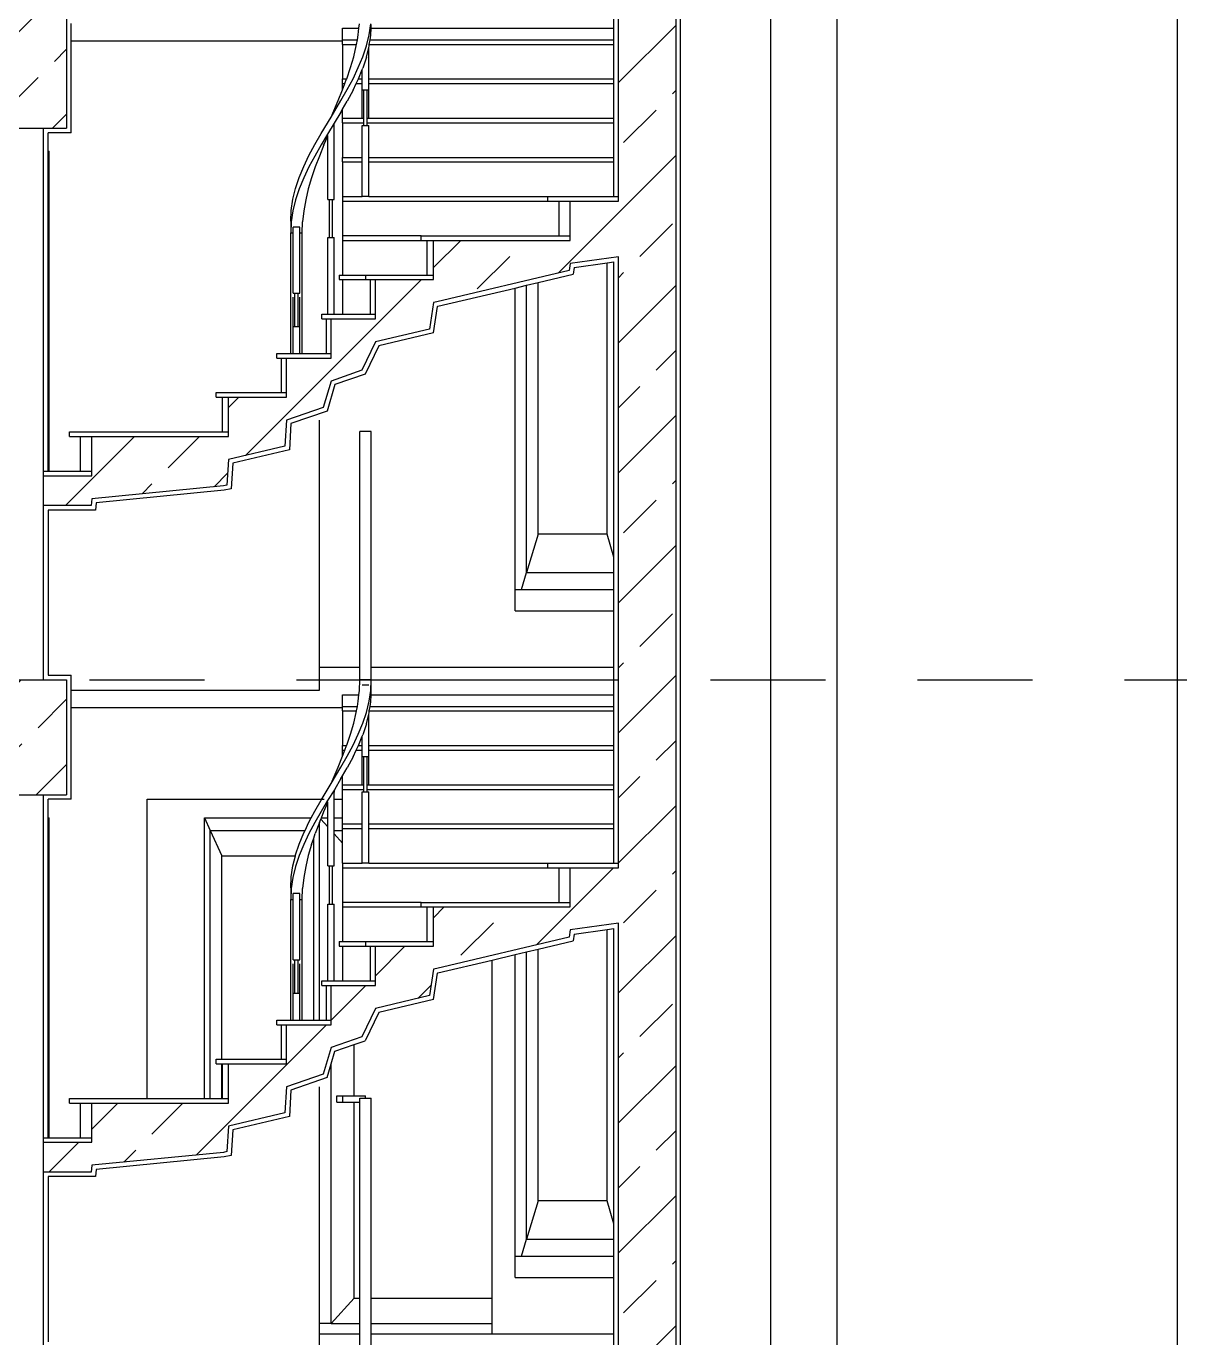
# Model space of a CAD drawing. Header units: metres. Extents: x -220 to 294, y -29 to 18.
# Drawn here: x -193.831 to -192.577, y 0.609 to 2.036 of the extents above; entities that cross this region are included whole.
import ezdxf

# ---------------------------------------------------------------- set-up
doc = ezdxf.new("R2010")
doc.units = ezdxf.units.M
doc.header["$MEASUREMENT"] = 0
doc.linetypes.add('DASHED4', pattern=[0.1875, 0.125, -0.0625])
for name, color, linetype in [('Cizgi', 7, 'Continuous'), ('Olculendirme', 7, 'Continuous'), ('Tarama', 7, 'Continuous')]:
    doc.layers.add(name, color=color, linetype=linetype)

msp = doc.modelspace()

# ---------------------------------------------------------------- hatches: boundary and pattern name
at = {"layer": 'Tarama', "linetype": 'Continuous', "lineweight": -3}
h = msp.add_hatch(dxfattribs=at)
h.set_pattern_fill('ANSI33', color=58, scale=0.4, style=0)
h.paths.add_polyline_path([(-193.787, 1.925), (-193.8495, 1.925), (-193.8495, 2.05), (-193.787, 2.05)])
h = msp.add_hatch(dxfattribs=at)
h.set_pattern_fill('ANSI33', color=58, scale=0.4, style=0)
h.paths.add_polyline_path([(-193.1245, 1.325), (-193.187, 1.325), (-193.187, 2.05), (-193.1245, 2.05)])
h = msp.add_hatch(dxfattribs=at)
h.set_pattern_fill('ANSI33', color=58, scale=0.4, style=0)
h.paths.add_polyline_path([(-193.187, 1.7852), (-193.2396, 1.7779), (-193.2408, 1.7702), (-193.3845, 1.736), (-193.3882, 1.7352), (-193.3925, 1.7065), (-193.4512, 1.6926), (-193.4661, 1.6616), (-193.4995, 1.6499), (-193.508, 1.6212), (-193.5479, 1.6073), (-193.5496, 1.5792), (-193.6109, 1.5646), (-193.6127, 1.5368), (-193.6165, 1.536), (-193.7595, 1.522), (-193.7602, 1.5146), (-193.812, 1.5146), (-193.812, 1.547), (-193.7595, 1.547), (-193.7595, 1.5896), (-193.6109, 1.5896), (-193.6109, 1.6323), (-193.5479, 1.6323), (-193.5479, 1.6749), (-193.4995, 1.6749), (-193.4995, 1.7176), (-193.4512, 1.7176), (-193.4512, 1.7602), (-193.3882, 1.7602), (-193.3882, 1.8029), (-193.2396, 1.8029), (-193.2396, 1.8455), (-193.187, 1.8455)])
h = msp.add_hatch(dxfattribs=at)
h.set_pattern_fill('ANSI33', color=58, scale=0.4, style=0)
h.paths.add_polyline_path([(-193.787, 1.2), (-193.8495, 1.2), (-193.8495, 1.325), (-193.787, 1.325)])
h = msp.add_hatch(dxfattribs=at)
h.set_pattern_fill('ANSI33', color=58, scale=0.4, style=0)
h.paths.add_polyline_path([(-193.1245, 0.6), (-193.187, 0.6), (-193.187, 1.325), (-193.1245, 1.325)])
h = msp.add_hatch(dxfattribs=at)
h.set_pattern_fill('ANSI33', color=58, scale=0.4, style=0)
h.paths.add_polyline_path([(-193.187, 1.0602), (-193.2396, 1.0529), (-193.2408, 1.0452), (-193.3845, 1.011), (-193.3882, 1.0102), (-193.3925, 0.9815), (-193.4512, 0.9676), (-193.4661, 0.9366), (-193.4995, 0.9249), (-193.508, 0.8962), (-193.5479, 0.8823), (-193.5496, 0.8542), (-193.6109, 0.8396), (-193.6127, 0.8118), (-193.6165, 0.811), (-193.7595, 0.797), (-193.7602, 0.7896), (-193.812, 0.7896), (-193.812, 0.822), (-193.7595, 0.822), (-193.7595, 0.8646), (-193.6109, 0.8646), (-193.6109, 0.9073), (-193.5479, 0.9073), (-193.5479, 0.9499), (-193.4995, 0.9499), (-193.4995, 0.9926), (-193.4512, 0.9926), (-193.4512, 1.0352), (-193.3882, 1.0352), (-193.3882, 1.0779), (-193.2396, 1.0779), (-193.2396, 1.1205), (-193.187, 1.1205)])

# ---------------------------------------------------------------- linework, layer by layer
at = {"layer": 'Cizgi', "color": 7, "linetype": 'Continuous', "lineweight": -3}
for points in [[(-193.787, 2.05), (-193.787, 1.925)], [(-193.187, 1.8505), (-193.187, 2.05)], [(-193.1245, -0.2652), (-193.1245, 2.05)], [(-193.8495, 1.925), (-193.812, 1.925)], [(-193.812, 1.925), (-193.787, 1.925)], [(-193.2396, 1.8079), (-193.2396, 1.8455)], [(-193.2396, 1.8455), (-193.187, 1.8455)], [(-193.187, 1.8455), (-193.187, 1.8505)], [(-193.3882, 1.7652), (-193.3882, 1.8029)], [(-193.3882, 1.8029), (-193.2396, 1.8029)], [(-193.2396, 1.8029), (-193.2396, 1.8079)], [(-193.187, 1.7852), (-193.2396, 1.7779)], [(-193.187, 1.1255), (-193.187, 1.7852)], [(-193.2408, 1.7702), (-193.3845, 1.736)], [(-193.2396, 1.7779), (-193.2408, 1.7702)], [(-193.4512, 1.7226), (-193.4512, 1.7602)], [(-193.4512, 1.7602), (-193.3882, 1.7602)], [(-193.3882, 1.7602), (-193.3882, 1.7652)], [(-193.3882, 1.7352), (-193.3925, 1.7065)], [(-193.3845, 1.736), (-193.3882, 1.7352)], [(-193.4995, 1.6799), (-193.4995, 1.7176)], [(-193.4995, 1.7176), (-193.4512, 1.7176)], [(-193.4512, 1.7176), (-193.4512, 1.7226)], [(-193.3925, 1.7065), (-193.4512, 1.6926)], [(-193.4512, 1.6926), (-193.4661, 1.6616)], [(-193.5479, 1.6373), (-193.5479, 1.6749)], [(-193.5479, 1.6749), (-193.4995, 1.6749)], [(-193.4995, 1.6749), (-193.4995, 1.6799)], [(-193.4661, 1.6616), (-193.4995, 1.6499)], [(-193.4995, 1.6499), (-193.508, 1.6212)], [(-193.6109, 1.5946), (-193.6109, 1.6323)], [(-193.6109, 1.6323), (-193.5479, 1.6323)], [(-193.5479, 1.6323), (-193.5479, 1.6373)], [(-193.508, 1.6212), (-193.5479, 1.6073)], [(-193.5479, 1.6073), (-193.5496, 1.5792)], [(-193.7595, 1.552), (-193.7595, 1.5896)], [(-193.7595, 1.5896), (-193.6109, 1.5896)], [(-193.6109, 1.5896), (-193.6109, 1.5946)], [(-193.5496, 1.5792), (-193.6109, 1.5646)], [(-193.6109, 1.5646), (-193.6127, 1.5368)], [(-193.812, 1.5146), (-193.812, 1.547)], [(-193.812, 1.547), (-193.7595, 1.547)], [(-193.7595, 1.547), (-193.7595, 1.552)], [(-193.6165, 1.536), (-193.7595, 1.522)], [(-193.6127, 1.5368), (-193.6165, 1.536)], [(-193.7602, 1.5146), (-193.812, 1.5146)], [(-193.7595, 1.522), (-193.7602, 1.5146)], [(-193.8495, 1.325), (-193.812, 1.325)], [(-193.812, 1.325), (-193.787, 1.325)], [(-193.787, 1.325), (-193.787, 1.2)], [(-193.8495, 1.2), (-193.812, 1.2)], [(-193.812, 1.2), (-193.787, 1.2)], [(-193.2396, 1.0829), (-193.2396, 1.1205)], [(-193.2396, 1.1205), (-193.187, 1.1205)], [(-193.187, 1.1205), (-193.187, 1.1255)], [(-193.3882, 1.0402), (-193.3882, 1.0779)], [(-193.3882, 1.0779), (-193.2396, 1.0779)], [(-193.2396, 1.0779), (-193.2396, 1.0829)], [(-193.187, 1.0602), (-193.2396, 1.0529)], [(-193.187, 0.4005), (-193.187, 1.0602)], [(-193.2408, 1.0452), (-193.3845, 1.011)], [(-193.2396, 1.0529), (-193.2408, 1.0452)], [(-193.4512, 0.9976), (-193.4512, 1.0352)], [(-193.4512, 1.0352), (-193.3882, 1.0352)], [(-193.3882, 1.0352), (-193.3882, 1.0402)], [(-193.3882, 1.0102), (-193.3925, 0.9815)], [(-193.3845, 1.011), (-193.3882, 1.0102)], [(-193.4995, 0.9549), (-193.4995, 0.9926)], [(-193.4995, 0.9926), (-193.4512, 0.9926)], [(-193.4512, 0.9926), (-193.4512, 0.9976)], [(-193.3925, 0.9815), (-193.4512, 0.9676)], [(-193.4512, 0.9676), (-193.4661, 0.9366)], [(-193.5479, 0.9123), (-193.5479, 0.9499)], [(-193.5479, 0.9499), (-193.4995, 0.9499)], [(-193.4995, 0.9499), (-193.4995, 0.9549)], [(-193.4661, 0.9366), (-193.4995, 0.9249)], [(-193.4995, 0.9249), (-193.508, 0.8962)], [(-193.6109, 0.8696), (-193.6109, 0.9073)], [(-193.6109, 0.9073), (-193.5479, 0.9073)], [(-193.5479, 0.9073), (-193.5479, 0.9123)], [(-193.508, 0.8962), (-193.5479, 0.8823)], [(-193.5479, 0.8823), (-193.5496, 0.8542)], [(-193.7595, 0.827), (-193.7595, 0.8646)], [(-193.7595, 0.8646), (-193.6109, 0.8646)], [(-193.6109, 0.8646), (-193.6109, 0.8696)], [(-193.5496, 0.8542), (-193.6109, 0.8396)], [(-193.6109, 0.8396), (-193.6127, 0.8118)], [(-193.812, 0.7896), (-193.812, 0.822)], [(-193.812, 0.822), (-193.7595, 0.822)], [(-193.7595, 0.822), (-193.7595, 0.827)], [(-193.6165, 0.811), (-193.7595, 0.797)], [(-193.6127, 0.8118), (-193.6165, 0.811)], [(-193.7602, 0.7896), (-193.812, 0.7896)], [(-193.7595, 0.797), (-193.7602, 0.7896)]]:
    msp.add_lwpolyline(points, dxfattribs=at)
at = {"layer": 'Cizgi', "color": 241, "linetype": 'Continuous', "lineweight": -3}
for points in [[(-193.192, 2.0338), (-193.192, 2.05)], [(-193.1195, 1.325), (-193.1195, 2.05)], [(-192.5795, 1.325), (-192.5795, 2.05)], [(-193.782, 2.02), (-193.782, 2.0387)], [(-193.192, 2.0211), (-193.192, 2.0338)], [(-193.782, 1.92), (-193.782, 2.02)], [(-193.192, 2.0161), (-193.192, 2.0211)], [(-193.192, 1.9785), (-193.192, 2.0161)], [(-193.192, 1.9735), (-193.192, 1.9785)], [(-193.192, 1.9358), (-193.192, 1.9735)], [(-193.192, 1.9308), (-193.192, 1.9358)], [(-193.192, 1.8932), (-193.192, 1.9308)], [(-193.782, 1.92), (-193.807, 1.92)], [(-193.807, 1.9), (-193.807, 1.92)], [(-193.807, 1.552), (-193.807, 1.9)], [(-193.192, 1.8882), (-193.192, 1.8932)], [(-193.192, 1.8505), (-193.192, 1.8882)], [(-193.2352, 1.7734), (-193.2364, 1.7661)], [(-193.2352, 1.7734), (-193.1995, 1.7784)], [(-193.1995, 1.7784), (-193.192, 1.7795)], [(-193.192, 1.4583), (-193.192, 1.7795)], [(-193.287, 1.7541), (-193.2745, 1.7571)], [(-193.2745, 1.7571), (-193.2364, 1.7661)], [(-193.3834, 1.7312), (-193.2995, 1.7511)], [(-193.2995, 1.7511), (-193.287, 1.7541)], [(-193.388, 1.7024), (-193.3838, 1.7311)], [(-193.3834, 1.7312), (-193.3838, 1.7311)], [(-193.388, 1.7024), (-193.4477, 1.6883)], [(-193.4477, 1.6883), (-193.4625, 1.6575)], [(-193.4625, 1.6575), (-193.4955, 1.6461)], [(-193.4955, 1.6461), (-193.5039, 1.6173)], [(-193.5039, 1.6173), (-193.5431, 1.6037)], [(-193.5431, 1.6037), (-193.5448, 1.5752)], [(-193.5448, 1.5752), (-193.6061, 1.5606)], [(-193.6061, 1.5606), (-193.608, 1.5327)], [(-193.6157, 1.5311), (-193.7549, 1.5174)], [(-193.608, 1.5327), (-193.6157, 1.5311)], [(-193.7549, 1.5174), (-193.7556, 1.5096)], [(-193.7556, 1.5096), (-193.807, 1.5096)], [(-193.807, 1.5096), (-193.807, 1.33)], [(-193.192, 1.4417), (-193.192, 1.4583)], [(-193.192, 1.4232), (-193.192, 1.4417)], [(-193.192, 1.4), (-193.192, 1.4232)], [(-193.192, 1.3387), (-193.192, 1.4)], [(-193.807, 1.33), (-193.782, 1.33)], [(-193.782, 1.3137), (-193.782, 1.33)], [(-193.192, 1.325), (-193.192, 1.3387)], [(-193.782, 1.295), (-193.782, 1.3137)], [(-193.192, 1.3087), (-193.192, 1.325)], [(-193.1195, 0.6), (-193.1195, 1.325)], [(-192.5795, 0.6), (-192.5795, 1.325)], [(-193.192, 1.2961), (-193.192, 1.3087)], [(-193.782, 1.195), (-193.782, 1.295)], [(-193.192, 1.2911), (-193.192, 1.2961)], [(-193.192, 1.2535), (-193.192, 1.2911)], [(-193.192, 1.2485), (-193.192, 1.2535)], [(-193.192, 1.2108), (-193.192, 1.2485)], [(-193.192, 1.2058), (-193.192, 1.2108)], [(-193.192, 1.1682), (-193.192, 1.2058)], [(-193.782, 1.195), (-193.807, 1.195)], [(-193.807, 1.175), (-193.807, 1.195)], [(-193.807, 0.827), (-193.807, 1.175)], [(-193.192, 1.1632), (-193.192, 1.1682)], [(-193.192, 1.1255), (-193.192, 1.1632)], [(-193.2352, 1.0484), (-193.2364, 1.0411)], [(-193.2352, 1.0484), (-193.1995, 1.0534)], [(-193.1995, 1.0534), (-193.192, 1.0545)], [(-193.192, 0.7333), (-193.192, 1.0545)], [(-193.2995, 1.0261), (-193.287, 1.0291)], [(-193.287, 1.0291), (-193.2745, 1.0321)], [(-193.2745, 1.0321), (-193.2364, 1.0411)], [(-193.3834, 1.0062), (-193.3245, 1.0202)], [(-193.3245, 1.0202), (-193.2995, 1.0261)], [(-193.388, 0.9774), (-193.3838, 1.0061)], [(-193.3834, 1.0062), (-193.3838, 1.0061)], [(-193.388, 0.9774), (-193.4477, 0.9633)], [(-193.4477, 0.9633), (-193.4625, 0.9325)], [(-193.4955, 0.9211), (-193.4745, 0.9284)], [(-193.4745, 0.9284), (-193.4625, 0.9325)], [(-193.4995, 0.9072), (-193.4955, 0.9211)], [(-193.5039, 0.8923), (-193.4995, 0.9072)], [(-193.5039, 0.8923), (-193.5431, 0.8787)], [(-193.5431, 0.8787), (-193.5448, 0.8502)], [(-193.5448, 0.8502), (-193.6061, 0.8356)], [(-193.6061, 0.8356), (-193.608, 0.8077)], [(-193.6157, 0.8061), (-193.7549, 0.7924)], [(-193.608, 0.8077), (-193.6157, 0.8061)], [(-193.7556, 0.7846), (-193.807, 0.7846)], [(-193.807, 0.7846), (-193.807, 0.605)], [(-193.7549, 0.7924), (-193.7556, 0.7846)], [(-193.192, 0.7167), (-193.192, 0.7333)], [(-193.192, 0.6982), (-193.192, 0.7167)], [(-193.192, 0.675), (-193.192, 0.6982)], [(-193.192, 0.6137), (-193.192, 0.675)], [(-193.192, 0.6), (-193.192, 0.6137)]]:
    msp.add_lwpolyline(points, dxfattribs=at)
at = {"layer": 'Cizgi', "color": 98, "linetype": 'Continuous', "lineweight": -3}
for points in [[(-193.487, 2.0338), (-193.4692, 2.0338)], [(-193.487, 2.0211), (-193.487, 2.0338)], [(-193.4709, 2.0211), (-193.47, 2.0266)], [(-193.47, 2.0266), (-193.4692, 2.0338)], [(-193.4692, 2.0338), (-193.4687, 2.0385)], [(-193.4611, 2.0146), (-193.4582, 2.0266)], [(-193.4582, 2.0266), (-193.4564, 2.0385)], [(-193.4571, 2.0211), (-193.4564, 2.026)], [(-193.4564, 2.026), (-193.456, 2.0338)], [(-193.456, 2.0338), (-193.4558, 2.0379)], [(-193.456, 2.0338), (-193.192, 2.0338)], [(-193.782, 2.02), (-193.487, 2.02)], [(-193.487, 2.0211), (-193.4709, 2.0211)], [(-193.487, 2.02), (-193.487, 2.0211)], [(-193.487, 2.0161), (-193.487, 2.02)], [(-193.487, 2.0161), (-193.487, 1.9785)], [(-193.487, 2.0161), (-193.4718, 2.0161)], [(-193.4749, 2.0027), (-193.4721, 2.0146)], [(-193.4721, 2.0146), (-193.4718, 2.0161)], [(-193.4718, 2.0161), (-193.4709, 2.0211)], [(-193.465, 2.0027), (-193.4611, 2.0146)], [(-193.4611, 2.0021), (-193.4585, 2.0127)], [(-193.4585, 2.0127), (-193.4582, 2.0141)], [(-193.4585, 1.9785), (-193.4585, 2.0127)], [(-193.4582, 2.0141), (-193.4579, 2.0161)], [(-193.4579, 2.0161), (-193.4571, 2.0211)], [(-193.4579, 2.0161), (-193.192, 2.0161)], [(-193.4571, 2.0211), (-193.192, 2.0211)], [(-193.4784, 1.9908), (-193.4749, 2.0027)], [(-193.4699, 1.9908), (-193.465, 2.0027)], [(-193.4611, 2.0021), (-193.465, 1.9902)], [(-193.4824, 1.9788), (-193.4784, 1.9908)], [(-193.4756, 1.9788), (-193.4699, 1.9908)], [(-193.4698, 1.9785), (-193.4656, 1.9888)], [(-193.4656, 1.9888), (-193.465, 1.9902)], [(-193.4656, 1.9785), (-193.4656, 1.9888)], [(-193.487, 1.9735), (-193.487, 1.9785)], [(-193.487, 1.9785), (-193.4826, 1.9785)], [(-193.487, 1.9668), (-193.487, 1.9735)], [(-193.487, 1.9735), (-193.4845, 1.9735)], [(-193.487, 1.9668), (-193.4845, 1.9735)], [(-193.4845, 1.9735), (-193.4826, 1.9785)], [(-193.4826, 1.9785), (-193.4824, 1.9788)], [(-193.482, 1.9669), (-193.4756, 1.9788)], [(-193.4756, 1.9663), (-193.4722, 1.9735)], [(-193.4722, 1.9735), (-193.4698, 1.9785)], [(-193.4722, 1.9735), (-193.4656, 1.9735)], [(-193.4698, 1.9785), (-193.4656, 1.9785)], [(-193.4656, 1.9735), (-193.4656, 1.9785)], [(-193.4656, 1.9667), (-193.4656, 1.9735)], [(-193.4585, 1.9785), (-193.192, 1.9785)], [(-193.4585, 1.9735), (-193.4585, 1.9785)], [(-193.4585, 1.9735), (-193.192, 1.9735)], [(-193.4585, 1.9667), (-193.4585, 1.9735)], [(-193.4995, 1.9371), (-193.4919, 1.955)], [(-193.4995, 1.9371), (-193.4888, 1.955)], [(-193.4919, 1.955), (-193.487, 1.9668)], [(-193.4888, 1.955), (-193.482, 1.9669)], [(-193.487, 1.9455), (-193.482, 1.9544)], [(-193.4756, 1.9663), (-193.482, 1.9544)], [(-193.4656, 1.9667), (-193.4638, 1.9667)], [(-193.4656, 1.9358), (-193.4656, 1.9667)], [(-193.4638, 1.9358), (-193.4638, 1.9667)], [(-193.4638, 1.9667), (-193.4603, 1.9667)], [(-193.4603, 1.9358), (-193.4603, 1.9667)], [(-193.4603, 1.9667), (-193.4585, 1.9667)], [(-193.4585, 1.9358), (-193.4585, 1.9667)], [(-193.4888, 1.9425), (-193.496, 1.9304)], [(-193.4888, 1.9425), (-193.487, 1.9455)], [(-193.487, 1.9358), (-193.487, 1.9455)], [(-193.5103, 1.9192), (-193.4995, 1.9371)], [(-193.496, 1.9304), (-193.5032, 1.9186)], [(-193.496, 1.8475), (-193.496, 1.9304)], [(-193.487, 1.9308), (-193.487, 1.9358)], [(-193.487, 1.9358), (-193.4656, 1.9358)], [(-193.487, 1.9308), (-193.487, 1.8932)], [(-193.487, 1.9308), (-193.4638, 1.9308)], [(-193.4656, 1.9358), (-193.4638, 1.9358)], [(-193.4656, 1.928), (-193.4638, 1.928)], [(-193.4656, 1.8932), (-193.4656, 1.928)], [(-193.4638, 1.9308), (-193.4638, 1.9358)], [(-193.4638, 1.928), (-193.4638, 1.9308)], [(-193.4638, 1.928), (-193.4603, 1.928)], [(-193.4603, 1.9358), (-193.4585, 1.9358)], [(-193.4603, 1.9308), (-193.4603, 1.9358)], [(-193.4603, 1.9308), (-193.192, 1.9308)], [(-193.4603, 1.928), (-193.4603, 1.9308)], [(-193.4603, 1.928), (-193.4585, 1.928)], [(-193.4585, 1.9358), (-193.192, 1.9358)], [(-193.4585, 1.8932), (-193.4585, 1.928)], [(-193.5171, 1.9072), (-193.5103, 1.9192)], [(-193.5032, 1.9186), (-193.5103, 1.9067)], [(-193.5072, 1.9067), (-193.5031, 1.9164)], [(-193.5031, 1.9164), (-193.5032, 1.9186)], [(-193.5031, 1.8475), (-193.5031, 1.9164)], [(-193.807, 1.9), (-193.8058, 1.9)], [(-193.8058, 1.552), (-193.8058, 1.9)], [(-193.5235, 1.8953), (-193.5171, 1.9072)], [(-193.5103, 1.9067), (-193.5171, 1.8947)], [(-193.5072, 1.9067), (-193.5121, 1.8947)], [(-193.5341, 1.8714), (-193.5292, 1.8834)], [(-193.5292, 1.8834), (-193.5235, 1.8953)], [(-193.5171, 1.8947), (-193.5235, 1.8828)], [(-193.5121, 1.8947), (-193.5166, 1.8828)], [(-193.487, 1.8882), (-193.487, 1.8932)], [(-193.487, 1.8932), (-193.4656, 1.8932)], [(-193.487, 1.8882), (-193.487, 1.8505)], [(-193.487, 1.8882), (-193.4656, 1.8882)], [(-193.4656, 1.8882), (-193.4656, 1.8932)], [(-193.4656, 1.8505), (-193.4656, 1.8882)], [(-193.4585, 1.8932), (-193.192, 1.8932)], [(-193.4585, 1.8882), (-193.4585, 1.8932)], [(-193.4585, 1.8882), (-193.192, 1.8882)], [(-193.4585, 1.8505), (-193.4585, 1.8882)], [(-193.538, 1.8595), (-193.5341, 1.8714)], [(-193.5292, 1.8709), (-193.5341, 1.8589)], [(-193.5235, 1.8828), (-193.5292, 1.8709)], [(-193.5207, 1.8709), (-193.5242, 1.8589)], [(-193.5166, 1.8828), (-193.5207, 1.8709)], [(-193.5409, 1.8476), (-193.538, 1.8595)], [(-193.5341, 1.8589), (-193.538, 1.847)], [(-193.5242, 1.8589), (-193.527, 1.847)], [(-193.5427, 1.8356), (-193.5409, 1.8476)], [(-193.538, 1.847), (-193.5409, 1.8351)], [(-193.527, 1.847), (-193.5291, 1.8351)], [(-193.5031, 1.8475), (-193.5013, 1.8475)], [(-193.5013, 1.8059), (-193.5013, 1.8475)], [(-193.5013, 1.8475), (-193.4978, 1.8475)], [(-193.4978, 1.8059), (-193.4978, 1.8475)], [(-193.4978, 1.8475), (-193.496, 1.8475)], [(-193.487, 1.8505), (-193.487, 1.8455)], [(-193.487, 1.8505), (-193.4656, 1.8505)], [(-193.487, 1.8455), (-193.487, 1.8079)], [(-193.487, 1.8455), (-193.2639, 1.8455)], [(-193.4585, 1.8505), (-193.4656, 1.8505)], [(-193.4585, 1.8505), (-193.2639, 1.8505)], [(-193.5433, 1.8237), (-193.5427, 1.8356)], [(-193.5409, 1.8351), (-193.5427, 1.8231)], [(-193.5291, 1.8351), (-193.5304, 1.8231)], [(-193.5433, 1.8237), (-193.5433, 1.8112)], [(-193.5427, 1.8231), (-193.5433, 1.8112)], [(-193.5335, 1.8174), (-193.5406, 1.8174)], [(-193.5406, 1.8112), (-193.5406, 1.8174)], [(-193.5335, 1.8112), (-193.5335, 1.8174)], [(-193.5308, 1.8112), (-193.5304, 1.8231)], [(-193.5433, 1.6799), (-193.5433, 1.8112)], [(-193.5433, 1.8112), (-193.5406, 1.8112)], [(-193.5406, 1.7454), (-193.5406, 1.8112)], [(-193.5335, 1.7454), (-193.5335, 1.8112)], [(-193.5335, 1.8112), (-193.5308, 1.8112)], [(-193.5308, 1.6799), (-193.5308, 1.8112)], [(-193.5031, 1.7226), (-193.5031, 1.8059)], [(-193.5031, 1.8059), (-193.5013, 1.8059)], [(-193.5013, 1.8059), (-193.4978, 1.8059)], [(-193.4978, 1.8059), (-193.496, 1.8059)], [(-193.496, 1.7226), (-193.496, 1.8059)], [(-193.487, 1.8079), (-193.487, 1.8029)], [(-193.4017, 1.8079), (-193.487, 1.8079)], [(-193.487, 1.8029), (-193.487, 1.7652)], [(-193.487, 1.8029), (-193.4017, 1.8029)], [(-193.1995, 1.4833), (-193.1995, 1.7784)], [(-193.4908, 1.7652), (-193.4908, 1.7602)], [(-193.4908, 1.7652), (-193.487, 1.7652)], [(-193.4908, 1.7602), (-193.487, 1.7602)], [(-193.487, 1.7652), (-193.4618, 1.7652)], [(-193.487, 1.7602), (-193.487, 1.7226)], [(-193.487, 1.7602), (-193.4618, 1.7602)], [(-193.2745, 1.4833), (-193.2745, 1.7571)], [(-193.5406, 1.7454), (-193.5388, 1.7454)], [(-193.5406, 1.7093), (-193.5406, 1.7412)], [(-193.5388, 1.7093), (-193.5388, 1.7454)], [(-193.5388, 1.7454), (-193.5353, 1.7454)], [(-193.5353, 1.7093), (-193.5353, 1.7454)], [(-193.5353, 1.7454), (-193.5335, 1.7454)], [(-193.5335, 1.7093), (-193.5335, 1.7412)], [(-193.2995, 1.4232), (-193.2995, 1.7511)], [(-193.287, 1.4417), (-193.287, 1.7541)], [(-193.5406, 1.6799), (-193.5406, 1.7093)], [(-193.5406, 1.7093), (-193.5388, 1.7093)], [(-193.5388, 1.7093), (-193.5353, 1.7093)], [(-193.5353, 1.7093), (-193.5335, 1.7093)], [(-193.5335, 1.6799), (-193.5335, 1.7093)], [(-193.512, 1.3387), (-193.512, 1.6073)], [(-193.4558, 1.595), (-193.4683, 1.595)], [(-193.4683, 1.3387), (-193.4683, 1.595)], [(-193.4558, 1.3387), (-193.4558, 1.595)], [(-193.2745, 1.4833), (-193.287, 1.4417)], [(-193.1995, 1.4833), (-193.2745, 1.4833)], [(-193.192, 1.4583), (-193.1995, 1.4833)], [(-193.2926, 1.4232), (-193.287, 1.4417)], [(-193.287, 1.4417), (-193.192, 1.4417)], [(-193.2995, 1.4), (-193.2995, 1.4232)], [(-193.2995, 1.4232), (-193.2926, 1.4232)], [(-193.2926, 1.4232), (-193.192, 1.4232)], [(-193.2995, 1.4), (-193.192, 1.4)], [(-193.512, 1.3387), (-193.4683, 1.3387)], [(-193.512, 1.325), (-193.512, 1.3387)], [(-193.4683, 1.3254), (-193.4683, 1.3387)], [(-193.4558, 1.3387), (-193.192, 1.3387)], [(-193.4558, 1.3254), (-193.4558, 1.3387)], [(-193.782, 1.3137), (-193.512, 1.3137)], [(-193.512, 1.3137), (-193.512, 1.325)], [(-193.512, 1.325), (-193.4683, 1.325)], [(-193.4692, 1.3087), (-193.4687, 1.3135)], [(-193.4687, 1.3135), (-193.4683, 1.325)], [(-193.4683, 1.3254), (-193.4558, 1.3254)], [(-193.4683, 1.325), (-193.4683, 1.3254)], [(-193.4585, 1.3192), (-193.4656, 1.3192)], [(-193.4582, 1.3016), (-193.4564, 1.3135)], [(-193.4564, 1.3135), (-193.4558, 1.325)], [(-193.456, 1.3087), (-193.4558, 1.3129)], [(-193.4558, 1.325), (-193.4558, 1.3254)], [(-193.4558, 1.325), (-193.192, 1.325)], [(-193.4558, 1.3129), (-193.4558, 1.325)], [(-193.487, 1.3087), (-193.4692, 1.3087)], [(-193.487, 1.2961), (-193.487, 1.3087)], [(-193.4709, 1.2961), (-193.47, 1.3016)], [(-193.47, 1.3016), (-193.4692, 1.3087)], [(-193.4611, 1.2896), (-193.4582, 1.3016)], [(-193.4571, 1.2961), (-193.4564, 1.301)], [(-193.4564, 1.301), (-193.456, 1.3087)], [(-193.456, 1.3087), (-193.192, 1.3087)], [(-193.782, 1.295), (-193.487, 1.295)], [(-193.487, 1.2961), (-193.4709, 1.2961)], [(-193.487, 1.295), (-193.487, 1.2961)], [(-193.487, 1.2911), (-193.487, 1.295)], [(-193.487, 1.2911), (-193.487, 1.2535)], [(-193.487, 1.2911), (-193.4718, 1.2911)], [(-193.4749, 1.2777), (-193.4721, 1.2896)], [(-193.4721, 1.2896), (-193.4718, 1.2911)], [(-193.4718, 1.2911), (-193.4709, 1.2961)], [(-193.465, 1.2777), (-193.4611, 1.2896)], [(-193.4611, 1.2771), (-193.4585, 1.2877)], [(-193.4585, 1.2877), (-193.4582, 1.2891)], [(-193.4585, 1.2535), (-193.4585, 1.2877)], [(-193.4582, 1.2891), (-193.4579, 1.2911)], [(-193.4579, 1.2911), (-193.4571, 1.2961)], [(-193.4579, 1.2911), (-193.192, 1.2911)], [(-193.4571, 1.2961), (-193.192, 1.2961)], [(-193.4784, 1.2658), (-193.4749, 1.2777)], [(-193.4699, 1.2658), (-193.465, 1.2777)], [(-193.4611, 1.2771), (-193.465, 1.2652)], [(-193.4824, 1.2538), (-193.4784, 1.2658)], [(-193.4756, 1.2538), (-193.4699, 1.2658)], [(-193.4698, 1.2535), (-193.4656, 1.2638)], [(-193.4656, 1.2638), (-193.465, 1.2652)], [(-193.4656, 1.2535), (-193.4656, 1.2638)], [(-193.4919, 1.23), (-193.487, 1.2418)], [(-193.4888, 1.23), (-193.482, 1.2419)], [(-193.487, 1.2485), (-193.487, 1.2535)], [(-193.487, 1.2535), (-193.4826, 1.2535)], [(-193.487, 1.2418), (-193.487, 1.2485)], [(-193.487, 1.2485), (-193.4845, 1.2485)], [(-193.487, 1.2418), (-193.4845, 1.2485)], [(-193.4845, 1.2485), (-193.4826, 1.2535)], [(-193.4826, 1.2535), (-193.4824, 1.2538)], [(-193.482, 1.2419), (-193.4756, 1.2538)], [(-193.4756, 1.2413), (-193.482, 1.2294)], [(-193.4756, 1.2413), (-193.4722, 1.2485)], [(-193.4722, 1.2485), (-193.4698, 1.2535)], [(-193.4722, 1.2485), (-193.4656, 1.2485)], [(-193.4698, 1.2535), (-193.4656, 1.2535)], [(-193.4656, 1.2485), (-193.4656, 1.2535)], [(-193.4656, 1.2417), (-193.4656, 1.2485)], [(-193.4656, 1.2417), (-193.4638, 1.2417)], [(-193.4656, 1.2108), (-193.4656, 1.2417)], [(-193.4638, 1.2108), (-193.4638, 1.2417)], [(-193.4638, 1.2417), (-193.4603, 1.2417)], [(-193.4603, 1.2108), (-193.4603, 1.2417)], [(-193.4603, 1.2417), (-193.4585, 1.2417)], [(-193.4585, 1.2535), (-193.192, 1.2535)], [(-193.4585, 1.2485), (-193.4585, 1.2535)], [(-193.4585, 1.2485), (-193.192, 1.2485)], [(-193.4585, 1.2417), (-193.4585, 1.2485)], [(-193.4585, 1.2108), (-193.4585, 1.2417)], [(-193.4995, 1.2121), (-193.4919, 1.23)], [(-193.4995, 1.2121), (-193.4888, 1.23)], [(-193.487, 1.2205), (-193.482, 1.2294)], [(-193.4888, 1.2175), (-193.4959, 1.2055)], [(-193.4888, 1.2175), (-193.487, 1.2205)], [(-193.487, 1.2108), (-193.487, 1.2205)], [(-193.5103, 1.1942), (-193.4995, 1.2121)], [(-193.4959, 1.2055), (-193.5032, 1.1936)], [(-193.496, 1.2), (-193.4959, 1.2055)], [(-193.496, 1.175), (-193.496, 1.2)], [(-193.487, 1.2058), (-193.487, 1.2108)], [(-193.487, 1.2108), (-193.4656, 1.2108)], [(-193.487, 1.2058), (-193.4638, 1.2058)], [(-193.487, 1.175), (-193.487, 1.2058)], [(-193.4656, 1.2108), (-193.4638, 1.2108)], [(-193.4656, 1.203), (-193.4638, 1.203)], [(-193.4656, 1.1682), (-193.4656, 1.203)], [(-193.4638, 1.2058), (-193.4638, 1.2108)], [(-193.4638, 1.203), (-193.4638, 1.2058)], [(-193.4638, 1.203), (-193.4603, 1.203)], [(-193.4603, 1.2108), (-193.4585, 1.2108)], [(-193.4603, 1.2058), (-193.4603, 1.2108)], [(-193.4603, 1.2058), (-193.192, 1.2058)], [(-193.4603, 1.203), (-193.4603, 1.2058)], [(-193.4603, 1.203), (-193.4585, 1.203)], [(-193.4585, 1.2108), (-193.192, 1.2108)], [(-193.4585, 1.1682), (-193.4585, 1.203)], [(-193.5171, 1.1822), (-193.5103, 1.1942)], [(-193.5032, 1.1936), (-193.5103, 1.1817)], [(-193.5072, 1.1817), (-193.5031, 1.1914)], [(-193.5031, 1.1914), (-193.5032, 1.1936)], [(-193.5031, 1.175), (-193.5031, 1.1914)], [(-193.807, 1.175), (-193.8058, 1.175)], [(-193.8058, 0.827), (-193.8058, 1.175)], [(-193.637, 0.8696), (-193.637, 1.175)], [(-193.637, 1.175), (-193.6308, 1.1612)], [(-193.637, 1.175), (-193.521, 1.175)], [(-193.5278, 1.1612), (-193.5235, 1.1703)], [(-193.5235, 1.1703), (-193.521, 1.175)], [(-193.5171, 1.1697), (-193.5235, 1.1578)], [(-193.521, 1.175), (-193.5171, 1.1822)], [(-193.5103, 1.1817), (-193.5171, 1.1697)], [(-193.5121, 1.1697), (-193.5166, 1.1578)], [(-193.5121, 1.1697), (-193.5106, 1.1734)], [(-193.512, 0.9549), (-193.5121, 1.1697)], [(-193.5106, 1.1734), (-193.5099, 1.175)], [(-193.5031, 1.1651), (-193.5106, 1.1734)], [(-193.5099, 1.175), (-193.5072, 1.1817)], [(-193.5099, 1.175), (-193.5031, 1.175)], [(-193.5031, 1.1651), (-193.5031, 1.175)], [(-193.496, 1.175), (-193.487, 1.175)], [(-193.496, 1.1612), (-193.496, 1.175)], [(-193.487, 1.1682), (-193.487, 1.175)], [(-193.6308, 0.8696), (-193.6308, 1.1612)], [(-193.6308, 1.1612), (-193.6183, 1.1337)], [(-193.6308, 1.1612), (-193.5278, 1.1612)], [(-193.5341, 1.1464), (-193.5292, 1.1584)], [(-193.5292, 1.1584), (-193.5278, 1.1612)], [(-193.5235, 1.1578), (-193.5292, 1.1459)], [(-193.5183, 1.1529), (-193.5166, 1.1578)], [(-193.5031, 1.1225), (-193.5031, 1.1651)], [(-193.496, 1.1612), (-193.487, 1.1612)], [(-193.496, 1.1574), (-193.496, 1.1612)], [(-193.487, 1.1475), (-193.496, 1.1574)], [(-193.496, 1.1225), (-193.496, 1.1574)], [(-193.487, 1.1632), (-193.487, 1.1682)], [(-193.487, 1.1682), (-193.4656, 1.1682)], [(-193.487, 1.1632), (-193.4656, 1.1632)], [(-193.487, 1.1612), (-193.487, 1.1632)], [(-193.487, 1.1475), (-193.487, 1.1612)], [(-193.4656, 1.1632), (-193.4656, 1.1682)], [(-193.4656, 1.1255), (-193.4656, 1.1632)], [(-193.4585, 1.1682), (-193.192, 1.1682)], [(-193.4585, 1.1632), (-193.4585, 1.1682)], [(-193.4585, 1.1632), (-193.192, 1.1632)], [(-193.4585, 1.1255), (-193.4585, 1.1632)], [(-193.538, 1.1345), (-193.5341, 1.1464)], [(-193.5292, 1.1459), (-193.5341, 1.1339)], [(-193.5207, 1.1459), (-193.5242, 1.1339)], [(-193.5207, 1.1459), (-193.5183, 1.1529)], [(-193.5183, 0.9549), (-193.5183, 1.1529)], [(-193.487, 1.1255), (-193.487, 1.1475)], [(-193.6183, 1.1337), (-193.5382, 1.1337)], [(-193.6183, 0.9123), (-193.6183, 1.1337)], [(-193.5409, 1.1226), (-193.5382, 1.1337)], [(-193.5382, 1.1337), (-193.538, 1.1345)], [(-193.5341, 1.1339), (-193.538, 1.122)], [(-193.5242, 1.1339), (-193.527, 1.122)], [(-193.5427, 1.1106), (-193.5409, 1.1226)], [(-193.538, 1.122), (-193.5409, 1.1101)], [(-193.527, 1.122), (-193.5291, 1.1101)], [(-193.5031, 1.1225), (-193.5013, 1.1225)], [(-193.5013, 1.0809), (-193.5013, 1.1225)], [(-193.5013, 1.1225), (-193.4978, 1.1225)], [(-193.4978, 1.0809), (-193.4978, 1.1225)], [(-193.4978, 1.1225), (-193.496, 1.1225)], [(-193.487, 1.1255), (-193.487, 1.1205)], [(-193.487, 1.1255), (-193.4656, 1.1255)], [(-193.487, 1.1205), (-193.487, 1.0829)], [(-193.487, 1.1205), (-193.2639, 1.1205)], [(-193.4585, 1.1255), (-193.4656, 1.1255)], [(-193.4585, 1.1255), (-193.2639, 1.1255)], [(-193.5433, 1.0987), (-193.5427, 1.1106)], [(-193.5433, 1.0987), (-193.5433, 1.0862)], [(-193.5409, 1.1101), (-193.5427, 1.0981)], [(-193.5291, 1.1101), (-193.5304, 1.0981)], [(-193.5427, 1.0981), (-193.5433, 1.0862)], [(-193.5433, 0.9549), (-193.5433, 1.0862)], [(-193.5433, 1.0862), (-193.5406, 1.0862)], [(-193.5335, 1.0924), (-193.5406, 1.0924)], [(-193.5406, 1.0862), (-193.5406, 1.0924)], [(-193.5406, 1.0204), (-193.5406, 1.0862)], [(-193.5335, 1.0862), (-193.5335, 1.0924)], [(-193.5335, 1.0204), (-193.5335, 1.0862)], [(-193.5335, 1.0862), (-193.5308, 1.0862)], [(-193.5308, 1.0862), (-193.5304, 1.0981)], [(-193.5308, 0.9549), (-193.5308, 1.0862)], [(-193.5031, 0.9976), (-193.5031, 1.0809)], [(-193.5031, 1.0809), (-193.5013, 1.0809)], [(-193.5013, 1.0809), (-193.4978, 1.0809)], [(-193.4978, 1.0809), (-193.496, 1.0809)], [(-193.496, 0.9976), (-193.496, 1.0809)], [(-193.487, 1.0829), (-193.487, 1.0779)], [(-193.4017, 1.0829), (-193.487, 1.0829)], [(-193.487, 1.0779), (-193.487, 1.0402)], [(-193.487, 1.0779), (-193.4017, 1.0779)], [(-193.1995, 0.7583), (-193.1995, 1.0534)], [(-193.4908, 1.0402), (-193.4908, 1.0352)], [(-193.4908, 1.0402), (-193.487, 1.0402)], [(-193.4908, 1.0352), (-193.487, 1.0352)], [(-193.487, 1.0402), (-193.4618, 1.0402)], [(-193.487, 1.0352), (-193.487, 0.9976)], [(-193.487, 1.0352), (-193.4618, 1.0352)], [(-193.287, 0.7167), (-193.287, 1.0291)], [(-193.2745, 0.7583), (-193.2745, 1.0321)], [(-193.5406, 1.0204), (-193.5388, 1.0204)], [(-193.5406, 0.9843), (-193.5406, 1.0162)], [(-193.5388, 0.9843), (-193.5388, 1.0204)], [(-193.5388, 1.0204), (-193.5353, 1.0204)], [(-193.5353, 0.9843), (-193.5353, 1.0204)], [(-193.5353, 1.0204), (-193.5335, 1.0204)], [(-193.5335, 0.9843), (-193.5335, 1.0162)], [(-193.2995, 0.6982), (-193.2995, 1.0261)], [(-193.5406, 0.9549), (-193.5406, 0.9843)], [(-193.5406, 0.9843), (-193.5388, 0.9843)], [(-193.5388, 0.9843), (-193.5353, 0.9843)], [(-193.5353, 0.9843), (-193.5335, 0.9843)], [(-193.5335, 0.9549), (-193.5335, 0.9843)], [(-193.4745, 0.8725), (-193.4745, 0.9284)], [(-193.6183, 0.8696), (-193.6183, 0.9073)], [(-193.4995, 0.625), (-193.4995, 0.9072)], [(-193.512, 0.625), (-193.512, 0.8823)], [(-193.4933, 0.8656), (-193.4933, 0.8725)], [(-193.4933, 0.8725), (-193.487, 0.8725)], [(-193.487, 0.8725), (-193.487, 0.8656)], [(-193.487, 0.8725), (-193.4745, 0.8725)], [(-193.4745, 0.8725), (-193.462, 0.8725)], [(-193.462, 0.87), (-193.462, 0.8725)], [(-193.4933, 0.8656), (-193.487, 0.8656)], [(-193.487, 0.8656), (-193.4745, 0.8656)], [(-193.4745, 0.6525), (-193.4745, 0.8656)], [(-193.4745, 0.8656), (-193.4683, 0.8656)], [(-193.4683, 0.87), (-193.462, 0.87)], [(-193.4683, 0.8656), (-193.4683, 0.87)], [(-193.4683, 0.6525), (-193.4683, 0.8656)], [(-193.462, 0.87), (-193.4558, 0.87)], [(-193.4558, 0.6525), (-193.4558, 0.87)], [(-193.2745, 0.7583), (-193.287, 0.7167)], [(-193.1995, 0.7583), (-193.2745, 0.7583)], [(-193.192, 0.7333), (-193.1995, 0.7583)], [(-193.2926, 0.6982), (-193.287, 0.7167)], [(-193.287, 0.7167), (-193.192, 0.7167)], [(-193.2995, 0.675), (-193.2995, 0.6982)], [(-193.2995, 0.6982), (-193.2926, 0.6982)], [(-193.2926, 0.6982), (-193.192, 0.6982)], [(-193.2995, 0.675), (-193.192, 0.675)], [(-193.4745, 0.6525), (-193.4995, 0.625)], [(-193.4745, 0.6525), (-193.4683, 0.6525)], [(-193.4683, 0.625), (-193.4683, 0.6525)], [(-193.4558, 0.6525), (-193.3245, 0.6525)], [(-193.4558, 0.625), (-193.4558, 0.6525)], [(-193.4995, 0.625), (-193.512, 0.625)], [(-193.512, 0.6137), (-193.512, 0.625)], [(-193.512, 0.6137), (-193.4683, 0.6137)], [(-193.512, 0.6), (-193.512, 0.6137)], [(-193.4995, 0.625), (-193.4683, 0.625)], [(-193.4683, 0.6137), (-193.4683, 0.625)], [(-193.4683, 0.6004), (-193.4683, 0.6137)], [(-193.4558, 0.625), (-193.3245, 0.625)], [(-193.4558, 0.6137), (-193.4558, 0.625)], [(-193.4558, 0.6137), (-193.3245, 0.6137)], [(-193.4558, 0.6004), (-193.4558, 0.6137)], [(-193.3245, 0.6137), (-193.192, 0.6137)]]:
    msp.add_lwpolyline(points, dxfattribs=at)
at = {"layer": 'Cizgi', "color": 166, "linetype": 'Continuous', "lineweight": -3}
for points in [[(-193.812, 1.552), (-193.812, 1.925)], [(-193.812, 1.547), (-193.812, 1.552)], [(-193.812, 1.325), (-193.812, 1.5146)], [(-193.812, 0.827), (-193.812, 1.2)], [(-193.812, 0.822), (-193.812, 0.827)], [(-193.812, 0.6), (-193.812, 0.7896)]]:
    msp.add_lwpolyline(points, dxfattribs=at)
at = {"layer": 'Cizgi', "color": 59, "linetype": 'Continuous', "lineweight": -3}
for points in [[(-193.2639, 1.8455), (-193.2639, 1.8505)], [(-193.2639, 1.8505), (-193.192, 1.8505)], [(-193.2639, 1.8455), (-193.2517, 1.8455)], [(-193.2517, 1.8079), (-193.2517, 1.8455)], [(-193.2517, 1.8455), (-193.2396, 1.8455)], [(-193.192, 1.8505), (-193.187, 1.8505)], [(-193.4017, 1.8029), (-193.4017, 1.8079)], [(-193.4017, 1.8079), (-193.2517, 1.8079)], [(-193.4017, 1.8029), (-193.395, 1.8029)], [(-193.395, 1.7652), (-193.395, 1.8029)], [(-193.395, 1.8029), (-193.3882, 1.8029)], [(-193.2517, 1.8079), (-193.2396, 1.8079)], [(-193.4618, 1.7602), (-193.4618, 1.7652)], [(-193.4618, 1.7652), (-193.395, 1.7652)], [(-193.4618, 1.7602), (-193.4565, 1.7602)], [(-193.4565, 1.7226), (-193.4565, 1.7602)], [(-193.4565, 1.7602), (-193.4512, 1.7602)], [(-193.395, 1.7652), (-193.3882, 1.7652)], [(-193.5095, 1.7176), (-193.5095, 1.7226)], [(-193.5095, 1.7226), (-193.5031, 1.7226)], [(-193.5095, 1.7176), (-193.5045, 1.7176)], [(-193.5045, 1.6799), (-193.5045, 1.7176)], [(-193.5045, 1.7176), (-193.4995, 1.7176)], [(-193.5031, 1.7226), (-193.496, 1.7226)], [(-193.496, 1.7226), (-193.487, 1.7226)], [(-193.487, 1.7226), (-193.4565, 1.7226)], [(-193.4565, 1.7226), (-193.4512, 1.7226)], [(-193.5585, 1.6749), (-193.5585, 1.6799)], [(-193.5585, 1.6799), (-193.5433, 1.6799)], [(-193.5585, 1.6749), (-193.5532, 1.6749)], [(-193.5532, 1.6373), (-193.5532, 1.6749)], [(-193.5532, 1.6749), (-193.5479, 1.6749)], [(-193.5433, 1.6799), (-193.5406, 1.6799)], [(-193.5406, 1.6799), (-193.5335, 1.6799)], [(-193.5335, 1.6799), (-193.5308, 1.6799)], [(-193.5308, 1.6799), (-193.5045, 1.6799)], [(-193.5045, 1.6799), (-193.4995, 1.6799)], [(-193.6244, 1.6323), (-193.6244, 1.6373)], [(-193.6244, 1.6373), (-193.5532, 1.6373)], [(-193.6244, 1.6323), (-193.6176, 1.6323)], [(-193.6176, 1.5946), (-193.6176, 1.6323)], [(-193.6176, 1.6323), (-193.6109, 1.6323)], [(-193.5532, 1.6373), (-193.5479, 1.6373)], [(-193.7838, 1.5896), (-193.7838, 1.5946)], [(-193.7838, 1.5946), (-193.6176, 1.5946)], [(-193.7838, 1.5896), (-193.7717, 1.5896)], [(-193.7717, 1.552), (-193.7717, 1.5896)], [(-193.7717, 1.5896), (-193.7595, 1.5896)], [(-193.6176, 1.5946), (-193.6109, 1.5946)], [(-193.812, 1.552), (-193.807, 1.552)], [(-193.807, 1.552), (-193.8058, 1.552)], [(-193.8058, 1.552), (-193.7717, 1.552)], [(-193.7717, 1.552), (-193.7595, 1.552)], [(-193.2639, 1.1205), (-193.2639, 1.1255)], [(-193.2639, 1.1255), (-193.192, 1.1255)], [(-193.2639, 1.1205), (-193.2517, 1.1205)], [(-193.2517, 1.0829), (-193.2517, 1.1205)], [(-193.2517, 1.1205), (-193.2396, 1.1205)], [(-193.192, 1.1255), (-193.187, 1.1255)], [(-193.4017, 1.0779), (-193.4017, 1.0829)], [(-193.4017, 1.0829), (-193.2517, 1.0829)], [(-193.4017, 1.0779), (-193.395, 1.0779)], [(-193.395, 1.0402), (-193.395, 1.0779)], [(-193.395, 1.0779), (-193.3882, 1.0779)], [(-193.2517, 1.0829), (-193.2396, 1.0829)], [(-193.4618, 1.0352), (-193.4618, 1.0402)], [(-193.4618, 1.0402), (-193.395, 1.0402)], [(-193.4618, 1.0352), (-193.4565, 1.0352)], [(-193.4565, 0.9976), (-193.4565, 1.0352)], [(-193.4565, 1.0352), (-193.4512, 1.0352)], [(-193.395, 1.0402), (-193.3882, 1.0402)], [(-193.5095, 0.9926), (-193.5095, 0.9976)], [(-193.5095, 0.9976), (-193.5031, 0.9976)], [(-193.5095, 0.9926), (-193.5045, 0.9926)], [(-193.5045, 0.9549), (-193.5045, 0.9926)], [(-193.5045, 0.9926), (-193.4995, 0.9926)], [(-193.5031, 0.9976), (-193.496, 0.9976)], [(-193.496, 0.9976), (-193.487, 0.9976)], [(-193.487, 0.9976), (-193.4565, 0.9976)], [(-193.4565, 0.9976), (-193.4512, 0.9976)], [(-193.5585, 0.9499), (-193.5585, 0.9549)], [(-193.5585, 0.9549), (-193.5433, 0.9549)], [(-193.5585, 0.9499), (-193.5532, 0.9499)], [(-193.5532, 0.9123), (-193.5532, 0.9499)], [(-193.5532, 0.9499), (-193.5479, 0.9499)], [(-193.5433, 0.9549), (-193.5406, 0.9549)], [(-193.5406, 0.9549), (-193.5335, 0.9549)], [(-193.5335, 0.9549), (-193.5308, 0.9549)], [(-193.5308, 0.9549), (-193.5183, 0.9549)], [(-193.5183, 0.9549), (-193.512, 0.9549)], [(-193.512, 0.9549), (-193.5045, 0.9549)], [(-193.5045, 0.9549), (-193.4995, 0.9549)], [(-193.6244, 0.9073), (-193.6244, 0.9123)], [(-193.6244, 0.9123), (-193.6183, 0.9123)], [(-193.6244, 0.9073), (-193.6183, 0.9073)], [(-193.6183, 0.9123), (-193.5532, 0.9123)], [(-193.6183, 0.9073), (-193.6176, 0.9073)], [(-193.6176, 0.8696), (-193.6176, 0.9073)], [(-193.6176, 0.9073), (-193.6109, 0.9073)], [(-193.5532, 0.9123), (-193.5479, 0.9123)], [(-193.7838, 0.8646), (-193.7838, 0.8696)], [(-193.7838, 0.8696), (-193.6995, 0.8696)], [(-193.7838, 0.8646), (-193.7717, 0.8646)], [(-193.7717, 0.827), (-193.7717, 0.8646)], [(-193.7717, 0.8646), (-193.7595, 0.8646)], [(-193.6995, 0.8696), (-193.637, 0.8696)], [(-193.637, 0.8696), (-193.6308, 0.8696)], [(-193.6308, 0.8696), (-193.6183, 0.8696)], [(-193.6183, 0.8696), (-193.6176, 0.8696)], [(-193.6176, 0.8696), (-193.6109, 0.8696)], [(-193.812, 0.827), (-193.807, 0.827)], [(-193.807, 0.827), (-193.8058, 0.827)], [(-193.8058, 0.827), (-193.7717, 0.827)], [(-193.7717, 0.827), (-193.7595, 0.827)]]:
    msp.add_lwpolyline(points, dxfattribs=at)
at = {"layer": 'Cizgi', "color": 73, "linetype": 'DASHED4', "lineweight": -3}
msp.add_lwpolyline([(-195.337, 1.325), (-191.0248, 1.325)], dxfattribs=at)
at = {"layer": 'Cizgi', "color": 118, "linetype": 'Continuous', "lineweight": -3}
for points in [[(-193.6995, 1.195), (-193.5068, 1.195)], [(-193.6995, 0.8696), (-193.6995, 1.195)], [(-193.496, 1.195), (-193.487, 1.195)], [(-193.3245, 0.6525), (-193.3245, 1.0202)], [(-193.3245, 0.625), (-193.3245, 0.6525)], [(-193.3245, 0.6137), (-193.3245, 0.625)]]:
    msp.add_lwpolyline(points, dxfattribs=at)
at = {"layer": 'Olculendirme', "color": 47, "linetype": 'Continuous', "lineweight": -3}
for points in [[(-193.0215, -1.4825), (-193.0215, 4.6825)], [(-192.9495, -1.4825), (-192.9495, 4.6825)]]:
    msp.add_lwpolyline(points, dxfattribs=at)

doc.saveas('drawing.dxf')
